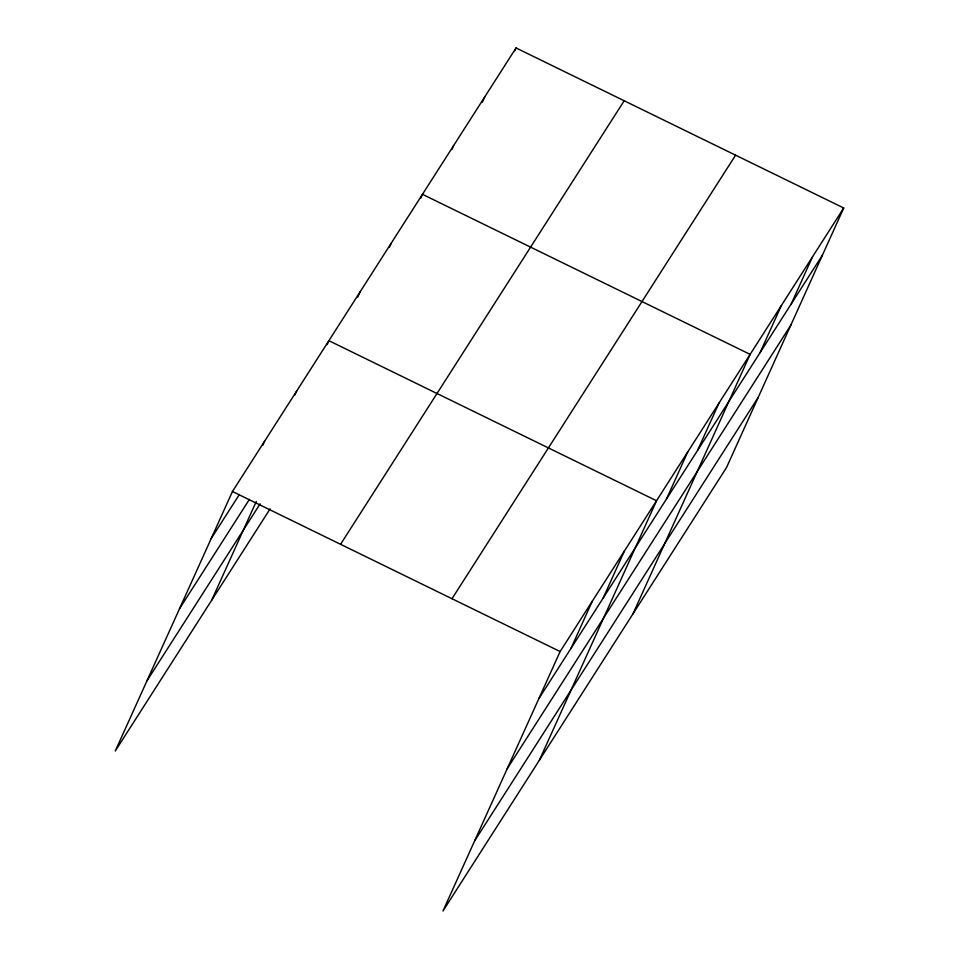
<?xml version="1.0" encoding="UTF-8"?>
<svg xmlns="http://www.w3.org/2000/svg" width="959" height="959" viewBox="0 0 959 959"><rect width="100%" height="100%" fill="white"/><g stroke="black" fill="none" stroke-linecap="round" stroke-linejoin="round"><path stroke-width="1.44" d="M843.728 207.995L560.116 651.545L442.95 911.05L726.55 467.501L843.728 207.995L516.05 47.95L232.45 491.499L115.272 751.005L270.102 508.869M262.766 445.264L264.588 441.224M294.904 394.988L296.727 390.96M211.699 600.19L256.281 501.473M327.055 344.725L328.877 340.685L656.543 500.742L539.366 760.247M357.647 297.278L360.069 291.896M389.45 247.146L391.272 243.107M420.641 198.357L422.463 194.317L750.13 354.374L632.964 613.88M451.845 149.568L453.667 145.528M482.425 102.122L484.858 96.739M514.839 50.635L516.05 47.95M571.013 648.344L592.254 601.269M603.151 598.068L624.405 551.005M666.493 499.016L687.735 451.953M697.684 450.227L718.938 403.164M760.079 352.648L781.333 305.573M791.271 303.859L812.525 256.784M211.196 538.562L239.318 494.58M179.537 608.665L249.448 499.327M146.931 680.89L260.153 503.823M340.577 544.304L624.189 100.767M451.989 598.728L735.589 155.178M538.862 698.608L822.474 255.07M507.215 768.71L790.815 325.173M474.597 840.947L758.209 397.398M232.45 491.499L560.116 651.545"/></g></svg>
